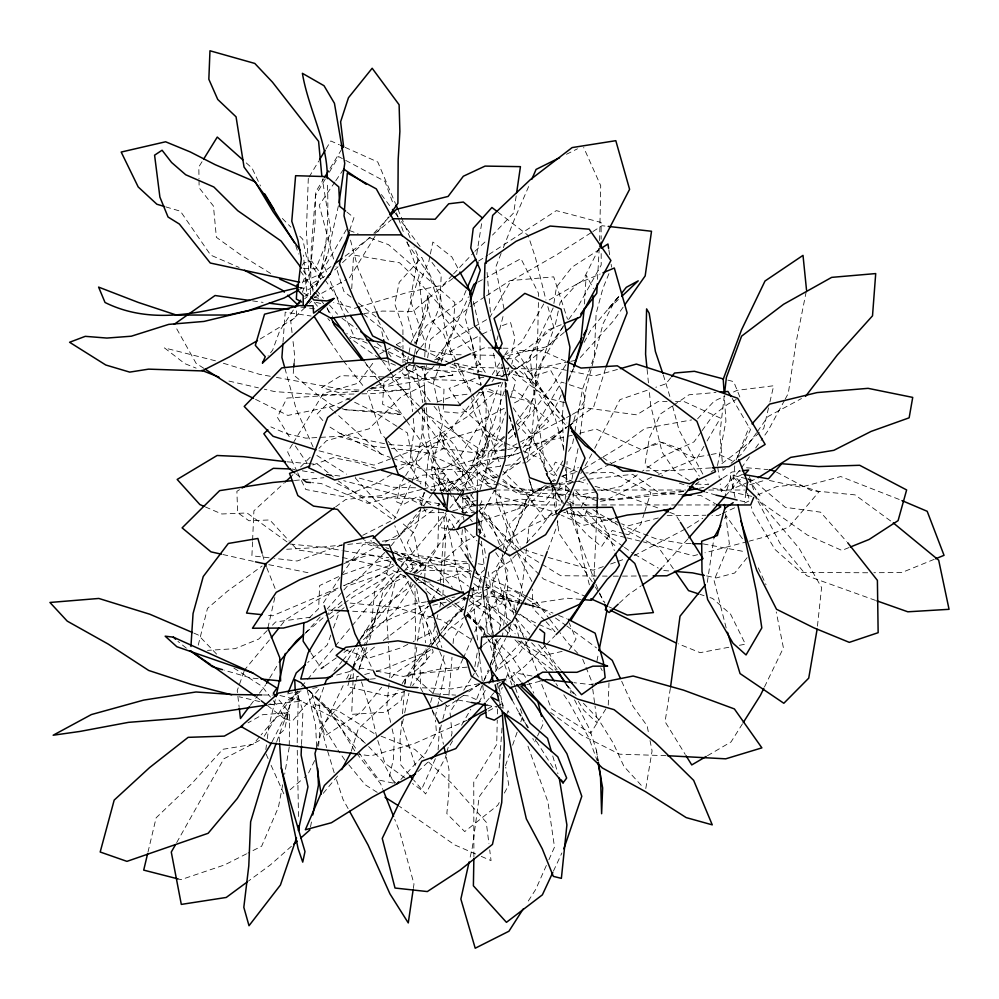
<?xml version="1.0" encoding="UTF-8"?>
<svg xmlns="http://www.w3.org/2000/svg" width="999" height="999" viewBox="0 0 999 999"><rect width="100%" height="100%" fill="white"/><g stroke="black" fill="none" stroke-linecap="round" stroke-linejoin="round"><path stroke-width="0.75" stroke-dasharray="5 3.75" d="M462.737 511.563L462.824 496.466M462.824 494.955L462.874 485.901L482.667 470.017L493.893 478.084L494.468 482.579M424.313 408.116L424.2 423.501L412.924 479.907L394.143 519.33M424.363 401.96L424.488 385.04L401.211 396.765L368.981 428.833L326.511 440.709L318.943 448.376M289.248 747.102L284.678 774.225M289.26 745.541L289.585 711.226L275.974 717.294L261.089 734.902M310.452 294.755L311.213 248.913L315.447 195.692L325.462 178.746M473.901 856.905L473.751 782.142L496.69 744.48L497.265 720.079M538.411 302.535L537.524 345.204L534.652 396.753L516.083 422.652M538.548 296.441L538.611 293.394L520.929 258.641L487.387 276.948M599.625 240.634L600.711 185.714L583.666 147.465M438.823 507.754L437.849 547.065L420.654 574.487M438.861 506.243L438.936 503.209M497.415 713.985L497.564 707.891M597.065 509.802L593.955 578.796M572.964 505.744L573.339 490.996M608.266 705.069L608.978 682.792M443.456 404.208L443.181 411.738L458.329 413.037L468.643 410.776L486.201 388.886M443.506 402.697L443.993 389.148L427.235 381.431L421.628 367.37L424.225 365.896M308.304 178.359L306.381 230.781L309.49 282.38L315.497 289.198M301.548 744.492L302.922 711.051L296.89 692.207M353.059 680.157L351.673 714.347L385.739 712.212L401.261 700.299L403.159 691.67M353.122 678.596L353.496 669.28M422.877 407.405L421.953 430.631L433.229 466.108L446.416 491.995L465.596 481.818L483.791 460.639L503.159 456.643M252.535 541.833L251.91 555.794L273.002 558.229M252.597 540.284L253.908 510.814L284.103 483.029M424.313 366.071L424.175 369.155L414.548 364.448M424.75 356.818L425.399 342.932L410.202 299.85L418.269 256.743L414.061 246.965M442.882 595.117L443.406 584.34M443.481 582.792L445.467 541.221L443.506 512.475M565.234 499.388L567.12 461.426M424.6 579.895L426.248 590.184M424.675 578.433L425.449 563.811L413.249 561.825L405.482 569.33M351.735 288.773L353.534 255.057L399.588 262.762L418.294 281.044L437.075 302.397L470.342 335.04L477.522 372.864M563.274 401.623L562.4 417.919L563.848 452.634M597.514 279.32L599.2 248.364M584.477 304.021L586.176 275.125L593.418 288.624M438.124 749.974L439.498 727.322L438.286 724.575M414.635 353.596L416.371 343.369L429.233 304.096L428.034 294.955L427.31 306.169L430.769 319.056L443.856 334.615L453.084 360.339M440.397 582.554L443.169 540.746L449.213 519.068L455.469 529.458M504.183 446.441L504.483 441.883M318.619 746.178L319.88 728.371L354.008 688.923L355.482 683.116M283.004 342.357L285.214 312.163L311.139 316.046M502.01 728.046L499.038 769.255L479.22 796.715L472.415 847.065L469.78 858.953M402.51 713.711L404.308 691.296M404.907 683.816L405.257 679.332L429.707 647.939M448.938 695.267L451.998 657.217M453.096 643.518L453.459 638.948L464.572 620.429M481.493 594.393L480.694 604.432L464.86 616.733M293.669 368.481L293.144 374.588L318.806 395.791L331.868 405.007L340.622 408.129M294.056 363.898L294.717 356.256L292.645 337.949M734.74 465.884L732.791 488.723L748.376 482.142M462.387 529.682L460.764 547.802L464.173 552.996M401.835 721.078L400.037 740.147L400.724 764.847L408.678 774.163M389.086 683.491L386.888 705.956L390.634 722.402M389.672 677.497L390.247 671.503L388.511 645.029M502.534 635.963L502.859 632.891M503.671 625.187L508.054 583.641L502.16 553.846M817.444 626.173L821.59 587.512L799.237 548.451L760.364 502.372L755.893 498.239M526.498 548.638L522.714 582.117L516.645 608.978M527.185 542.557L529.083 525.811L556.056 493.743L566.945 496.765M724.287 395.629L719.892 433.529L722.502 464.273M580.119 434.852L585.839 389.96L603.109 323.651L613.436 303.596L619.88 295.442M265.846 749.575L266.446 744.967M267.245 738.81L268.843 726.523L275.512 698.85M416.783 647.265L413.574 671.965L410.614 685.589M417.582 641.096L420.379 619.48L427.997 606.468M479.595 534.827L482.48 513.174L494.517 490.159M516.183 195.904L513.711 212.849L492.507 235.102M479.695 653.296L477.534 668.181L475.099 672.065M413.324 888.461L413.986 883.978L399.775 832.08L394.705 819.28M503.196 549.587L507.829 523.901L498.938 493.206L495.192 490.659M707.28 582.38L714.035 537.487M411.064 582.292L410.439 586.475L382.892 606.967L370.254 623.339L359.103 641.783M745.978 492.707L744.605 501.76L738.611 500.374M553.896 303.421L556.455 287.075L571.977 267.17L598.95 249.8M476.685 254.595L481.78 222.59M670.341 688.373L665.047 721.69L685.264 754.457M426.398 365.422L423.938 380.706L426.111 404.957M427.622 357.779L430.569 339.423L472.09 305.045M645.791 788.523L652.072 750.948L650.037 740.596M474.85 666.595L477.684 650.162M338.399 205.794L327.734 254.096L318.606 276.648L316.183 287.7C327.597 253.634 328.808 217.307 327.335 181.693M573.538 438.836L572.439 444.855L568.431 451.523M574.9 431.318L582.529 389.198L594.293 356.069L596.116 313.574L602.859 288.486L609.265 272.852M407.43 361.326L410.901 342.682L423.214 318.906L419.543 282.917L428.846 261.401L430.07 255.457M282.692 784.727L278.434 807.217L261.651 846.178L247.952 853.109M717.507 465.596L725.923 421.191L724.325 396.316M310.514 826.897L311.651 820.928M596.94 661.076L598.126 655.069M806.218 291.646L796.178 341.933L788.261 393.494L785.276 398.963M578.034 448.651L571.078 483.279L567.769 484.44L565.172 467.757M430.382 253.958L432.842 242.045L451.898 257.005L459.19 270.692M420.979 507.105L417.257 524.925L407.33 542.569L413.623 555.856L441.433 562.4L464.81 541.595L475.237 536.263M421.291 505.619L424.088 492.257M425.324 486.313L428.596 455.906L444.805 448.064L439.997 431.793L471.153 480.082L475.824 489.535M403.346 718.905L402.035 724.962L416.383 768.206M404.67 712.849L408.966 693.156M435.227 717.12L437.162 708.241M437.487 706.755L446.178 666.783L439.622 651.41M404.732 684.49L405.994 678.733L427.072 661.088L425.999 648.851M558.304 311.014L554.82 326.873L512.949 359.603L511.7 364.086M559.565 305.257L560.189 302.372L577.397 283.666L600.112 274.026M527.372 459.415L530.831 443.768L534.702 405.169L513.848 389.697L509.677 393.993M267.894 627.946L274.9 597.202M768.531 407.879L763.723 428.546L760.476 431.568M769.904 401.985L773.676 385.751L737.087 390.334L730.356 393.506M147.964 852.184L156.131 817.819L191.933 783.441L222.74 749.325L253.147 744.292L260.09 736.076M413.973 364.685L412.187 372.127L402.447 368.119M416.458 354.283L417.17 351.311M416.371 343.369L428.034 294.955M198.239 645.167L207.48 608.391L227.547 591.108L262.1 566.021M490.297 665.659L497.052 638.723M499.313 629.732L501.186 622.252L492.257 584.303L505.469 551.785M355.844 681.668L357.317 675.861M358.791 670.054L365.434 646.765M434.777 626.673L433.628 631.181L413.249 641.57M437.1 617.657L437.862 614.647M439.797 607.13L440.959 602.622M441.346 725.012L440.209 729.482L443.456 744.267M442.869 719.068L446.665 704.195M496.94 340.11L498.076 335.726M499.575 329.882L503.708 313.811M446.453 753.596L445.254 757.966L425.586 793.955L413.648 779.982M446.853 752.147L448.851 744.867M451.236 736.126L452.035 733.216L450.736 719.742M505.094 388.037L506.743 382.055M508.404 376.061L510.052 370.08M483.391 635.651L491.021 608.079L501.261 593.918L492.507 591.745L483.154 597.365M369.618 639.71L383.279 590.771L401.036 573.626M349.288 680.831L347.602 686.725L387.2 695.916L404.632 691.67M349.7 679.357L353.047 667.569M353.471 666.096L358.491 648.413M430.606 702.422L444.255 654.882M568.144 426.61L573.126 422.927L575.324 415.372L585.314 399.662L582.454 389.023L565.621 383.454M317.12 746.365L322.702 727.909L343.731 684.402M724.225 498.501L731.28 475.449L744.705 487.874M605.506 368.481L593.631 407.03L571.84 422.814M351.261 751.236L358.279 728.908L395.616 693.955L398.077 690.059M644.367 512.887L640.646 524.6L628.458 534.79L625.511 534.003M644.83 511.426L650.873 492.382L612.187 472.515L585.826 472.927M462.649 494.592L498.788 385.314M479.957 489.847L505.681 412.075M510.551 397.365L515.909 381.181L510.114 374.875M469.692 302.173L464.872 316.708L474.35 351.311L478.683 372.54M504.27 391.034L488.012 439.735L476.798 457.854L485.689 468.344L503.871 465.721M365.934 645.304L380.332 602.946L393.706 582.192L386.113 572.951L347.452 585.976L327.235 608.94M349.563 230.457L353.983 217.67L346.84 212M507.042 713.561L508.054 710.664L510.314 714.647M319.593 277.447L327.734 254.096M505.469 765.684L509.552 753.97M512.612 745.192L517.207 732.005M520.791 721.765L522.827 715.908L520.354 708.865M244.093 671.303L237.225 690.584L239.098 706.755M276.723 741.72L294.867 692.232M323.713 687.374L318.581 701.773L324.45 736.226L361.101 712.187L381.618 687.324M391.034 561.251L384.865 578.483L374.875 588.898L371.316 625.849L364.136 645.604M359.24 668.618L367.02 646.927M506.318 637.175L511.001 624.125M515.159 612.524L522.964 590.784L510.264 557.504M330.844 635.052L327.222 644.992L307.717 662.562M333.429 627.959L338.099 615.197L340.721 613.548M547.839 550.112L557.767 524.013L557.305 521.028M440.671 363.624L433.416 382.467L438.199 404.97M441.221 362.175L452.385 333.191L468.419 296.853M501.098 253.434L495.516 267.72L504.458 310.889M503.334 247.727L514.485 219.156L529.907 183.629M302.347 292.32L310.152 272.402L315.072 223.202L315.721 191.895L323.676 178.846M443.456 491.683L448.526 478.721L461.563 491.645M736.126 460.002L748.975 427.36M476.898 698.601L482.017 685.664M484.29 679.919L488.274 669.854M490.546 664.098L495.666 651.161L493.918 639.185M498.339 697.327L502.285 687.412M506.243 677.497L507.367 674.662L515.721 683.553M568.381 381.193L573.563 368.231M506.043 550.374L511.213 537.649L532.804 492.894L546.228 485.427M587.062 509.702L584.34 516.358L563.773 512.375M502.734 382.43L501.048 386.538L499.962 425.524L477.023 458.479L477.447 489.16M507.255 371.491L508.941 367.395M472.327 637.649L463.648 657.292M474.737 631.93L486.938 605.094L485.801 600.886M466.133 290.384L461.975 300.162L426.486 325.624L414.71 343.706M302.435 282.917L306.094 274.363L302.385 269.43M546.366 865.434L535.726 889.422L526.523 903.795M548.876 859.789L554.507 847.09L547.952 801.985L527.609 745.179M435.377 758.691L421.328 789.947L412.537 783.503M463.012 658.666L457.929 669.667L421.603 673.289L412.599 685.651M553.434 871.116L561.9 852.959M561.163 394.93L553.933 410.377L538.836 427.472L522.415 443.681M568.394 379.495L573.001 369.667M536.913 737.337L534.353 742.756L532.842 738.361M537.549 735.976L540.097 730.556M540.746 729.195L543.294 723.776L542.569 720.766M737.587 456.718L750.486 429.67L731.892 397.877M553.196 307.892L530.019 356.069L533.516 389.198L545.754 470.979L554.008 475.549L562.824 460.864M764.485 686.962L783.416 647.889L776.248 611.95M353.559 667.719L363.624 647.015M437.4 362.362L453.234 329.845L454.807 302.51L388.486 244.643L368.206 237.312M314.66 760.564L307.817 774.512L304.283 777.559M599.113 248.252L582.667 280.769L547.152 301.111M272.078 741.82L286.888 712.712L262.462 714.747L247.989 722.851M483.528 681.418L489.235 670.354M492.082 664.822L505.606 638.561M346.541 678.983L351.448 669.492M352.147 668.144L355.644 661.363L376.036 645.953M591.845 453.908L580.531 473.963M594.68 448.414L619.992 399.612L648.663 389.747M478.908 702.472L486.138 688.673M499.213 802.547L497.752 805.256L464.722 831.58L446.828 813.623L448.801 793.393L448.976 769.392L445.729 754.607M504.358 793.069L508.778 784.939L505.719 767.17M784.54 400.337L768.169 430.482L761.038 440.472M584.115 342.382L591.433 328.971L619.355 295.629L607.392 309.89L620.604 297.452M446.228 514.11L438.948 527.36L447.839 528.871M495.467 671.628L499.05 665.222L520.491 643.119L515.072 622.377M724.612 518.518L726.123 515.809L742.981 539.522M176.673 842.632L223.863 758.778L262.537 738.885M489.485 317.982L510.639 281.156L556.555 254.807L591.608 232.367M524.725 452.934L533.254 438.099L538.673 421.278L561.413 382.068L564.223 382.992M450.099 745.192L453.159 739.859M461.588 725.224L470.766 709.253M424.862 492.532L419.78 501.336L426.311 512.662L444.892 512.662M543.756 303.933L521.653 342.158L505.931 354.608M458.641 496.303L455.731 501.336L462.262 512.662M459.365 495.042L462.262 490.01M479.707 505.107L481.88 501.336L479.707 497.564M346.478 229.458L324.55 267.058L327.41 274.101M703.945 446.328L696.89 458.416L658.516 474.475M707.08 440.946L720.416 418.094L683.528 401.323L674.55 401.411M431.818 599.962L440.197 585.651M503.521 554.994L495.766 568.194L504.832 603.883L507.355 622.502M504.295 553.671L510.501 543.106L527.572 497.09L545.329 485.452M329.32 172.228L338.561 156.568L384.927 181.331L393.306 204.233M347.802 659.977L354.945 647.939M359.702 639.909L365.259 630.531L396.428 616.146L427.747 604.045M269.705 678.109L278.396 663.498M465.359 619.105L474.088 604.545L485.751 607.117L492.994 632.454M309.116 177.023L318.768 161.001M326.011 148.988L330.831 140.971L339.36 144.793M563.548 325.612L543.856 358.204L520.554 399.637L512.387 403.971M330.032 168.419L341.159 150.15M292.445 444.168L287.65 452.01L297.04 471.441M293.244 442.857L323.239 393.581L358.191 383.179L374.225 361.301M349.463 277.847L376.123 234.503M202.035 161.713L198.826 166.895L199.001 178.833M569.368 649.787L576.036 639.01L569.18 622.926M404.857 476.873L400.037 484.59L396.69 501.985L403.321 504.545L418.294 496.116L431.705 505.482M405.656 475.586L421.703 449.9L433.766 443.269L483.266 428.646L502.485 441.845M458.903 697.989L450 712.25L450.586 718.244M463.761 690.222L471.053 678.546M471.865 677.26L474.288 673.363M605.869 708.903L590.671 733.229L551.535 708.99L540.022 680.107M416.558 581.018L419.83 575.786M742.482 723.8L731.056 741.92L707.467 755.731M264.186 736.288L286.351 701.223L301.548 690.784M402.185 683.566L413.698 665.371L426.81 648.463M492.257 374.563L500.611 361.426M504.782 354.857L508.953 348.289L501.261 348.139M302.397 265.16L303.846 262.887L311.713 261.051L324.25 278.771M473.563 491.808L469.955 497.49L462.087 499.313L457.679 493.081M565.933 364.672L551.111 387.737L517.807 430.357M323.401 602.859L339.972 577.434M293.344 310.002L279.695 330.869L272.627 350.137L268.019 355.981M581.193 506.643L587.749 496.803L598.451 498.139M413.224 584.278L394.617 611.813L360.164 642.519M566.421 493.968L569.68 489.148M334.94 181.955L319.23 205.182L333.666 259.465M335.814 180.669L343.681 169.056M496.64 375.349L501.935 367.744M507.23 360.139L511.65 353.808L514.972 337.999L510.539 322.515L499.138 326.835M527.185 641.758L518.381 654.37L497.827 669.805L488.698 640.022M341.633 574.9L362.999 544.492L379.258 541.758M756.543 432.792L741.633 453.996L731.168 463.236M757.429 431.543L767.956 416.558L801.51 398.539M377.747 231.88L388.261 216.958M623.126 307.168L613.423 320.929L579.295 358.629M432.067 494.193L424.051 505.182M432.942 492.957L446.84 473.289L422.24 475.274L412.55 480.169M741.395 467.957L750.324 455.457M755.681 447.964L760.139 441.72M508.129 433.741L515.197 423.888M701.161 431.905L694.018 441.858L663.898 455.944L642.382 471.203M702.06 430.669L712.786 415.734L727.359 404.47L736.213 399.475M563.224 326.785L548.863 346.278L507.642 355.544M568.618 319.48L577.597 307.292L601.198 265.047L601.173 251.361M250.399 705.257L258.529 694.405M259.428 693.194L265.746 684.752M479.607 392.145L451.323 428.871L418.818 460.626L397.939 465.721M427.747 647.252L437.125 635.164M440.871 630.332L447.427 621.878L463.698 608.94M430.656 646.703L438.299 636.85M439.26 635.614L456.443 613.423L463.124 609.402M269.418 639.972L244.58 669.917M280.781 625.736L285.514 619.805L315.597 600.699L338.549 588.573M492.045 381.581L493.993 379.145M410.926 571.628L416.895 564.185L395.229 553.733M436.113 645.117L441.658 638.224M442.582 637.075L449.038 629.033L463.648 617.669M670.691 377.834L665.858 383.828L655.831 387.275M391.146 545.741L420.179 509.965M747.152 557.654L734.69 573.014L716.183 577.971L705.806 575.724M412.387 357.654L410.527 359.952L393.519 348.151M416.108 353.084L419.83 348.514M420.766 347.365L425.424 341.646L439.697 306.443L441.246 274.787L430.219 260.065M463.536 606.493L441.258 633.329M469.28 599.55L474.075 593.756L473.226 584.902M323.239 793.331L337.674 775.873M297.739 691.258L280.906 711.525L284.703 718.656L292.407 721.078L321.116 686.5M301.636 686.563L306.643 680.519M307.567 679.407L334.365 647.14M335.289 646.016L351.198 626.86M352.123 625.749L399.35 568.868M400.312 567.707L445.991 512.687M449.887 507.992L459.652 496.228M333.928 671.066L341.908 661.45M342.832 660.339L352.797 648.339M360.651 638.873L408.928 580.719M414.71 573.751L449.675 531.643M450.649 530.469L462.362 516.358M463.336 515.184L472.127 504.607L468.319 497.49L460.626 495.054M500.749 638.111L494.517 645.629L489.897 639.547M414.011 573.064L423.426 561.75L407.842 557.567L397.652 558.803M428.484 648.651L425.537 652.185L384.028 669.018L373.614 671.977M432.417 643.93L440.272 634.502M523.039 447.677L534.015 434.69L548.813 421.091L527.11 400.674L510.576 396.84M485.814 702.197L493.756 692.981M739.622 470.454L721.34 491.583L720.204 483.941M401.248 565.334L408.691 556.78L394.767 525.724M687.799 539.048L662.924 566.783M320.155 616.982L304.658 633.903M725.286 496.128L742.569 476.823M516.146 554.445L509.977 561.213L492.057 572.889L495.005 586.713L523.976 602.035M526.411 543.181L538.748 529.67L553.496 510.389L556.443 510.951M400.861 779.495L425.886 752.634L436.426 732.404L435.477 720.179M697.577 418.831L714.185 401.123L724.962 396.054M373.851 233.254L389.273 216.895M452.51 275L442.932 285.14L408.254 292.183L360.602 306.518M453.571 273.876L473.788 252.46M434.203 365.734L420.379 380.344L403.346 374.288L399.775 369.205M448.588 490.497L471.141 466.745L484.59 463.199L492.682 475.174L499.3 479.208M267.22 630.506L258.803 639.048L235.115 648.663L207.505 650.386M272.477 625.162L275.637 621.952L310.364 617.245M290.809 476.86L292.969 474.675M300.549 466.995L311.363 456.043M545.304 645.529L524.725 666.37L506.705 681.006M546.391 644.442L555.057 635.664M391.208 677.672L396.541 672.302L431.668 649.138M478.109 522.227L517.332 509.203L531.131 495.354L516.508 489.71L500.624 480.019M384.877 552.435L356.718 580.444L343.731 585.701M518.044 448.002L508.191 457.717L492.544 459.577L496.89 448.751L504.02 442.769M520.417 457.18L502.11 475.287L522.04 460.589M309.103 618.044L318.631 608.678L319.643 585.539L340.159 575.899M305.02 307.53L290.746 321.166L292.47 336.426M309.415 303.346L311.613 301.248M504.795 436.9L465.884 473.726L442.12 490.447M417.794 771.715L430.119 760.089M334.665 269.917L338.024 266.77M342.52 262.587L369.455 237.475M759.402 432.567L744.255 446.678L719.53 465.384M619.368 603.084L628.396 594.692L640.971 585.926M474.85 251.336L486.988 240.172M304.895 296.378L308.104 293.481L310.027 295.654M526.61 462.437L565.784 427.197M503.983 436.451L498.351 441.458L485.726 435.227L486.126 408.928L482.405 390.734M508.491 432.442L512.999 428.446M517.507 424.438L528.783 414.435L542.332 360.09L554.033 328.209L547.664 305.994M291.421 846.278L270.592 864.734L248.414 881.093M341.895 601.41L325.936 615.384M346.391 597.439L350.886 593.481L393.993 565.559M725.349 468.369L723.026 470.417L722.627 465.809M306.006 632.567L324.762 616.395M290.147 789.747L303.109 778.583M370.217 237.45L343.256 257.567M374.912 233.504L391.371 219.705M508.778 438.773L515.909 432.792M485.027 569.467L481.668 572.215L477.809 592.307L471.116 595.766M564.198 332.405L527.996 361.938L508.878 372.377M483.304 645.042L490.534 639.16M695.391 484.615L699.013 481.73M711.088 472.115L713.498 470.192M304.633 298.813L307.068 296.94L303.496 255.082M329.82 618.668L340.584 610.414M341.77 609.49L344.168 607.654M383.229 640.521L428.309 606.281L446.403 602.085M432.842 510.089L404.483 531.318L382.929 543.281M479.033 510.402L487.712 503.958L517.245 504.47L524.812 506.056L517.332 509.203M523.289 459.665L566.895 427.522M330.919 266.596L321.054 273.826L301.423 282.542M335.652 506.868L345.716 499.5L382.068 495.541L411.163 480.869M452.834 278.484L444.468 284.553L413.012 311.388L382.292 311.076L364.136 313.574M328.484 614.785L333.304 611.288M338.124 607.792L342.944 604.283M344.143 603.408L352.572 597.29L392.819 573.214L401.361 571.066M416.633 573.426L421.378 570.029L413.773 532.892L400.849 521.94M508.516 374.388L527.709 360.689L545.904 330.844L561.6 324.538M469.742 590.584L475.199 586.713L483.791 587.262M637.325 474.8L620.866 486.476L598.064 491.321M325.05 665.834L336.401 657.817M343.968 652.472L349.013 648.913M410.214 364.348L386.451 381.056L369.742 388.836M430.819 616.158L425.899 619.617L432.192 647.702M463.711 695.279L447.614 706.543L445.329 704.495M468.668 691.808L479.82 684.015M499.425 546.59L527.01 527.597L556.306 513.698M672.177 406.106L660.526 413.936L649.412 437.762L644.917 464.885L662.649 475.724M673.476 405.232L689.01 394.78L715.958 392.482M723.051 477.922L731.98 472.015L741.083 470.916M569.355 425.412L551.723 436.963L523.114 450.961M570.604 424.587L573.126 422.927M550.399 482.13L555.481 478.808M473.401 304.195L485.177 296.628M486.488 295.791L510.027 280.644L553.696 276.848L567.482 319.093M559.89 508.716L544.755 518.469L525.949 494.08L503.084 471.341M592.907 231.543L601.997 225.724L606.643 226.236M478.596 261.039L487.612 255.294M488.898 254.47L556.331 210.627L601.123 222.452L601.148 239.186M239.498 489.685L236.888 491.333L237.675 512.662L248.901 520.741L269.805 519.955L289.198 541.008M687.162 528.059L702.697 518.256M349.937 607.767L377.56 590.434L406.031 576.223M391.408 474.463L377.085 483.204L342.807 496.553L305.744 489.485L297.702 472.827M399.213 469.692L409.627 463.336L414.31 428.509L413.174 417.732M583.666 468.693L601.922 457.654M603.234 456.868L620.192 446.615L644.942 428.409L691.57 419.93M468.456 606.193L481.818 598.164M260.165 339.011L296.778 316.82L296.466 309.353M473.301 327.322L450.362 340.534L434.627 358.691L446.541 361.326M474.65 326.536L486.788 319.543M571.103 415.147L509.165 447.889M572.402 414.398L584.115 407.679L636.7 414.847L658.104 401.573L667.07 401.486M324.613 276.448L311.626 283.866L313.873 295.554M434.59 359.977L481.031 334.727M379.57 354.021L384.715 351.124M386.001 350.399L391.158 347.515M396.303 344.618L400.162 342.445L401.261 346.865M299.625 289.348L302.185 287.912L298.426 287.65M552.934 481.693L555.619 480.194M562.325 476.461L578.433 467.495M467.37 720.129L413.474 743.943L370.691 755.918L358.454 754.195M487.624 708.84L491.67 706.58L487.487 704.682M314.048 297.527L346.74 279.358M381.581 544.018L354.645 558.965L344.318 562.474M477.997 282.08L486.038 277.685M500.699 376.848L507.517 373.114M467.694 690.734L479.745 684.215M488.336 711.026L496.366 706.743M497.702 706.031L501.723 703.895M482.38 334.016L490.596 330.082M504.208 408.291L482.417 419.83L459.54 457.267L438.998 473.688L428.946 436.788L426.236 406.481M343.943 585.726L366.883 573.588L393.181 564.16M634.09 555.694L685.801 528.758M580.019 479.095L586.825 475.561M447.028 608.204L465.771 598.526M407.804 644.343L401.011 647.802L368.494 658.204L346.016 650.087M362.712 535.327L392.769 520.017M246.591 853.795L224.675 864.884L180.981 879.657L177.997 878.895M566.458 154.296L577.509 148.789M412.812 572.852L418.244 570.142L471.953 571.615M496.565 684.153L500.674 682.105M521.753 451.623L514.935 454.957L507.629 455.994M589.547 474.15L609.927 464.185M611.288 463.524L659.49 441.558L693.631 457.717L709.789 454.745M742.544 474.3L735.863 477.534L745.629 486.988M720.766 514.348L717.969 515.671L712.012 515.459M722.165 513.686L736.176 507.055M744.58 503.084L748.775 501.098M350.262 397.914L332.18 406.343L287.862 415.422L254.882 399.026M757.654 494.942L776.623 486.638L797.152 484.44L819.055 491.72L788.885 526.972L765.446 536.75L749.063 541.208M471.878 353.221L484.353 347.827L490.497 347.939M749.787 481.543L756.867 478.546M934.202 559.34L901.86 572.514L873.875 572.727M337.974 588.036L272.59 615.784L264.922 614.984M849.063 547.539L841.895 550.424L807.517 535.152L762.999 503.783L757.567 498.526M427.172 509.515L421.453 511.75L397.003 538.786L380.744 541.508M437.175 505.619L440.035 504.507M651.548 477.16L605.806 500.337L599.662 499.313M437.013 402.16L453.971 395.866L469.455 393.931M312.787 465.01L333.154 457.667L356.331 462.187L375.636 468.381M342.894 574.612L379.982 561.301L390.322 559.765M341.908 545.029L297.09 561.013L274.5 558.404M603.309 566.583L593.044 570.217L544.617 556.443M610.639 563.998L616.495 561.925M617.969 561.401L625.287 558.803M344.081 563.486L369.106 554.732L388.736 557.667M437.587 580.681L460.989 573.314L469.155 579.857M359.116 306.955L354.645 308.304L333.641 302.447M749.637 484.802L763.611 480.656M617.432 369.455L594.105 376.074L549.675 366.833L524.163 372.265L545.067 403.259L567.307 426.685M348.314 679.158L358.728 676.198M364.685 674.512L372.127 672.402M421.628 489.448L367.832 503.421L320.966 483.454L312.212 482.679M423.089 489.048L462.749 478.708L462.599 469.717L425.187 452.485L391.446 448.426M747.577 541.608L704.944 552.772M336.626 675.049L353.034 670.604M359.003 668.993L361.988 668.181L403.359 676.435L439.96 669.093L467.27 667.145M562.025 476.261L578.446 471.853M572.227 435.252L522.702 446.403M579.645 433.291L595.966 428.971L641.058 449.5L662.262 442.32L680.631 449.175L699.337 476.161M506.193 448.663L488.374 453.334L486.975 467.307L519.542 492.22L570.466 494.68M658.279 517.969L627.285 526.061L621.515 523.763M697.614 554.682L693.219 555.819L643.368 541.895M526.898 684.615L540.397 681.131M550.112 485.914L531.992 490.472L487.562 483.091L462.062 489.31L465.859 494.118M557.667 484.016L572.777 480.207M402.784 570.704L412.737 568.206L410.539 557.33L394.58 551.061M452.772 510.739L471.528 506.281L521.253 499.138L544.58 501.798L553.471 490.084L550.561 482.954M613.96 518.206L584.153 525.274L561.376 515.209M461.488 598.576L464.498 597.877L465.397 600.649M383.803 376.873L340.909 375.674L321.641 387.5L339.285 392.782L358.391 391.084M371.553 388.124L389.123 384.178L421.253 366.458L452.385 373.364L452.822 375.1L369.155 389.398M562.125 651.398L543.281 655.594L514.985 639.098M287.625 693.88L302.385 690.659M312.712 688.398L317.133 687.424M507.642 449.625L521.191 446.728M596.54 491.645L579.807 495.204L574.2 488.911M569.293 361.626L533.429 369.068L510.327 368.369M570.791 361.313L576.773 360.077M504.645 456.343L518.056 453.583M593.856 683.99L590.834 684.602L573.975 682.692M683.791 491.296L671.615 493.693L613.736 500.062L599.974 498.339M699.013 488.311L706.63 486.813M573.326 482.13L546.341 487.362L508.916 524.6L520.342 547.265M574.825 481.843L585.314 479.807M501.71 376.486L504.507 375.949M476.411 500.599L468.007 502.21L462.212 495.916M479.22 683.691L451.373 688.948L417.594 687.612M497.577 476.885L480.956 480.007L487.2 466.046L498.851 457.242L506.168 456.206M728.82 647.277L700.137 652.659L678.259 643.818M739.385 645.304L745.416 644.168L730.619 614.235L712.537 598.413L709.715 597.502M711.263 454.47L717.145 453.396L733.678 461.55M355.457 391.733L358.504 391.221M426.336 601.823L412.749 604.108L380.806 612.687L350.1 611.101M451.973 597.489L454.995 596.99M267.994 704.832L302.26 701.061L278.659 695.179M505.394 465.497L525.099 462.649M483.816 377.347L474.65 378.496L449.063 388.386L461.026 406.318M496.041 375.811L511.313 373.901L517.032 375.462M478.746 392.769L488.036 391.608L504.57 395.442M452.822 375.1L421.166 378.783L385.364 376.96M588.311 479.22L632.729 474.325L659.864 493.381L682.529 494.53M370.292 679.17L378.034 678.383M683.578 490.846L653.134 493.881L599.125 501.498L572.702 492.507M294.418 480.482L323.851 477.734M468.007 563.486L422.614 565.709L409.59 564.447L410.277 558.379L401.061 553.296L393.868 553.084M710.626 467.919L675.399 470.354L646.041 470.816M418.481 582.717L430.244 581.905M286.676 549.275L318.394 547.464L371.378 541.957L377.185 544.23M667.132 515.659L706.056 515.247M504.632 450.274L478.159 450.961L471.99 464.31L492.982 489.235M377.822 545.104L373.514 545.217L370.829 540.297M354.046 394.018L319.855 394.755L274.7 391.608L264.36 389.223M361.813 393.843L375.799 393.544L409.602 388.986L388.224 390.846L368.219 390.284M519.855 603.009L491.87 596.291L500.986 596.116L520.004 601.823M471.803 590.259L480.407 590.109M867.656 572.764L801.061 572.452L775.049 549.512L752.921 512.437L751.26 506.58M613.286 576.173L620.953 576.123M622.477 576.111L640.859 575.973M642.394 575.961L650.049 575.911M430.669 490.01L475.337 490.01M495.267 490.01L572.789 490.01M574.325 490.01L595.679 490.01M597.202 490.01L685.639 490.01M708.791 490.01L744.542 490.01M478.459 504.957L469.293 504.957L466.246 497.49M479.982 504.957L560.676 504.957M566.695 504.957L676.348 504.957M677.797 504.957L714.997 504.957M462.612 512.662L475.337 512.662M596.291 576.023L560.751 575.724L523.201 552.784L519.842 549.7M602.472 576.086L607.105 576.123M263.424 694.967L272.565 695.092M461.213 354.782L450.387 354.608L421.353 349.263M472.052 354.97L496.803 355.369M506.381 358.616L515.272 358.791L533.429 376.311L550.799 370.567L561.9 390.684M415.621 487.799L392.532 487.225L355.432 477.035M690.833 543.581L681.58 543.356L656.543 539.01L623.276 526.073M703.159 543.893L745.017 551.735M358.991 390.022L343.594 389.585L276.336 377.372M502.622 368.144L473.364 367.27L453.996 362.987M504.158 368.194L508.778 368.331M665.946 755.669L619.58 754.183L582.042 735.376L550.599 712.549M697.627 495.292L700.649 495.442L715.434 503.796M328.609 609.989L333.204 610.227M696.078 484.04L708.541 484.715L705.694 479.408M303.271 268.256L315.721 268.943L330.906 231.756L322.302 178.908M342.083 408.653L345.005 409.69L387.487 412.137L400.911 414.622L398.151 411.563L382.605 404.258L383.853 382.592L363.886 362.362M389.036 444.617L434.528 447.24L476.161 452.997L482.492 456.805L466.108 462.4L439.385 468.756L424.912 470.129L391.533 457.929M434.44 693.868L455.744 695.104M463.349 695.541L467.919 695.804L480.494 701.51M485.214 587.362L489.51 587.637L513.911 602.597L514.448 611.725M663.723 570.516L671.291 571.128M287.063 461.813L307.08 463.486M308.629 463.611L317.869 464.385L333.391 476.998M746.565 467.757L767.894 469.58M467.07 595.329L489.91 597.252L492.932 588.511L482.792 582.042M581.018 599.388L567.644 598.226L528.109 604.22L525.349 602.759M345.005 409.69L400.911 414.622M350.149 603.071L395.217 607.392L434.99 618.156M289.935 544.018L324.038 547.402L342.108 550.524M258.129 678.708L250.637 677.946L224.076 670.142M385.302 447.677L371.503 446.016L338.561 436.338L305.894 438.174L286.363 433.628L270.866 426.898M300.874 307.105L316.009 308.966M326.186 474.35L341.483 476.223M401.061 553.296L467.907 562.187M252.572 300.886L263.074 302.397M397.802 559.015L459.952 567.469L481.518 581.231M572.002 494.755L598.126 499.063M363.461 339.323L351.448 337.3L346.765 333.416M292.058 469.031L294.98 469.542M302.285 470.804L313.961 472.839M343.619 550.786L378.246 556.755L392.045 562.787M471.341 702.447L456.331 699.712M486.363 705.119L496.865 706.98M498.376 707.242L504.383 708.316L500.499 698.963M270.267 376.273L259.64 374.363L222.827 363.074M478.221 563.761L483.866 564.785M531.98 675.998L513.186 672.539L521.028 681.817M491.87 596.291L540.484 607.966L552.996 613.099M439.535 503.858L406.493 497.377L343.706 480.694M471.603 373.239L446.678 365.909M384.515 443.693L358.891 438.461L339.947 433.391L326.96 425.162M268.781 564.66L310.377 573.189M712.687 488.099L752.085 496.403M393.094 783.079L378.971 780.094L358.067 751.485M299.126 287.325L308.991 289.423L321.116 280.082L306.343 256.206L302.747 239.236L298.451 234.852M769.405 480.469L800.823 487.212L840.746 476.56L900.574 499.987M222.839 554.52L255.432 561.813M259.615 701.585L239.098 696.765M269.817 703.895L277.11 705.544L271.391 698.289M228.908 381.056L258.454 387.862M716.158 495.154L705.781 492.107M521.328 603.371L540.484 607.966L521.466 602.26M625.349 537.487L607.33 533.079L584.452 509.952M626.848 537.849L641.87 541.533M315.884 302.31L321.578 303.721M408.354 364.56L431.543 370.329L462.649 371.728L480.244 364.198L479.907 331.268M746.166 478.658L730.132 474.6L735.601 500.049M747.627 479.033L753.458 480.507L785.351 507.317L820.516 512.162L846.69 541.583M727.859 380.107L733.678 381.643L740.009 397.327M564.685 402.684L548.039 398.264L522.477 379.545L518.444 375.075M624.025 533.616L612.212 530.469L601.498 546.628L586.975 534.615L568.194 514.023L566.72 511.338M436.463 618.556L440.884 619.755L472.19 639.972M518.456 375.849L537.025 380.906L555.394 418.943L564.285 451.173M314.148 297.015L318.644 298.276M474.225 511.401L471.328 510.589L459.228 492.719M480.007 513.011L488.698 515.434L501.273 549.375M408.191 478.009L425.936 483.154L431.531 490.172M165.722 206.868L180.432 211.226L210.689 255.12L239.123 267.457M215.472 360.814L164.51 347.914L184.765 363.624L196.154 368.132M578.733 481.218L587.624 483.978M595.029 486.288L624.675 495.529L658.091 508.029M616.046 523.264L598.051 517.594L583.241 509.19M319.018 450.811L373.963 465.122L416.745 449.026L466.583 417.195L494.942 391.983L486.563 388.024M699.849 594.293L704.07 595.666M380.494 548.538L368.643 544.655L364.623 540.109M395.329 553.384L457.142 578.196L468.556 586.301M523.963 549.575L543.144 555.956M679.283 483.104L688.124 486.101M571.228 492.007L559.49 488.012L558.653 483.491M875.474 600.374L806.717 575.711L779.869 543.106L756.031 497.465M349.375 230.507L358.067 233.654M339.947 433.391L381.368 454.208L390.085 457.392M476.086 505.719L469.542 503.334L462.537 507.892L463.411 515.546M669.717 512.387L675.536 514.56L679.582 521.041M326.411 474.15L333.616 476.873M381.094 736.188L414.822 749.387L424.001 757.816M385.876 547.652L388.786 548.788M620.079 523.189L607.117 517.994L574.138 514.585L569.505 502.222M395.479 365.259L380.169 358.953L349.388 337.724M558.566 615.384L566.908 618.806M586.625 596.878L543.518 578.983L540.297 575.724M193.893 633.129L198.164 634.952L217.295 654.82M205.369 506.93L221.79 513.986L247.053 512.962L287.412 542.195M475.674 853.97L454.695 844.917L399.475 806.368M481.268 856.38L491.058 860.614L489.71 849.874M505.307 443.094L518.044 448.713M523.701 451.211L540.671 458.703L549.987 481.53M559.952 514.585L552.834 511.438L498.976 496.353L493.981 490.422M565.859 361.326L541.033 350.312L516.458 350.562L537.05 383.579L566.883 423.014M564.922 466.408L555.307 462.112L551.76 470.179L546.091 473.601L557.28 494.205L562.961 502.647M566.296 467.02L577.272 471.915M609.078 606.917L611.888 608.166M345.055 147.34L377.759 162L395.417 203.496M367.245 343.244L354.682 337.6L339.972 305.07L327.984 275.499M374.213 346.378L386.775 352.023M480.969 385.389L471.191 380.781L425.537 379.445L403.808 367.195M405.382 576.535L386.076 567.32L330.869 554.882L297.352 549.875L290.209 542.12M424.45 506.081L409.078 498.713L363.436 496.653L334.902 482.355M513.936 612.25L511.163 610.901L496.241 598.389L485.764 585.189M515.309 612.924L537.412 623.701M538.798 624.363L555.019 631.668L546.078 621.715M388.411 351.648L407.667 361.076M422.277 579.57L427.622 582.192L447.365 597.365M422.639 349.725L450.474 363.399M451.86 364.073L454.645 365.447L485.427 372.714L471.84 351.099L442.982 316.159L429.533 275.412L406.83 242.482M527.46 596.803L508.054 586.962L459.415 566.008L435.152 557.155L429.92 560.851L452.397 587.4M528.846 597.502L535.776 601.023L548.776 618.019M561.85 476.148L573.563 482.142M495.479 481.768L478.921 473.239L454.345 471.029L469.792 493.306M496.853 482.48L518.918 493.856L555.232 498.139L561.488 502.809M640.621 537.999L623.089 528.384M646.066 540.821L658.341 547.165L673.451 568.893M397.627 559.602L406.456 564.273L410.389 572.077M776.485 472.102L811.275 490.584L855.057 494.88L892.07 522.015M569.78 501.548L576.51 505.369M303.646 293.057L311.401 297.54M634.565 554.295L658.266 568.094M396.528 344.917L400.487 347.265M525.973 598.214L514.135 590.933L504.757 590.771L514.672 616.683M527.285 599.025L550.374 614.447M270.617 273.451L240.484 254.733L216.371 237.3L213.449 206.069L199.126 187.787L199.026 180.32M586.301 505.519L582.355 503.071L573.051 493.369M592.869 509.602L617.832 525.124M316.858 455.457L346.715 474.175M377.185 792.332L365.384 784.889L348.776 764.797M374.076 733.441L337.937 710.626L312.55 703.933L321.129 722.702L337.138 748.713M396.965 426.323L373.414 411.413L339.173 394.717L286.988 398.052L277.31 417.207L291.109 439.697M398.276 427.147L407.43 432.942L412.437 459.99L439.448 485.414L441.183 491.021M689.41 480.694L675.386 471.728L662.125 452.197L650.711 405.507L649.05 388.898M203.846 368.319L196.129 363.374L174.937 325.637M233.853 668.056L261.863 686.213L270.442 697.09M186.363 648.164L177.934 641.37M602.834 457.567L611.588 463.524M490.197 487.262L462.737 468.543L444.817 469.842L431.968 466.995L440.047 482.092M391.608 518.656L338.174 480.869M413.911 576.51L442.607 596.44M416.471 578.171L445.092 598.176M623.176 546.453L589.173 522.564L575.674 509.103M624.437 547.34L633.254 553.533M555.419 617.981L565.521 625.074M566.783 625.961L596.515 647.914M469.817 587.2L478.696 593.493L490.684 587.162L488.224 571.803M500.986 596.116L509.515 602.197L512.574 608.403L518.743 613.136M342.033 318.294L357.068 329.108M377.135 343.531L383.404 348.039M404.995 777.984L384.902 763.248L377.485 739.522M552.897 670.204L523.139 648.151L514.547 639.372M570.229 509.328L596.465 528.896L616.77 547.19M470.192 595.928L488.211 609.44L501.723 603.646L507.879 570.591L495.167 551.785M464.335 596.903L467.982 599.687M469.205 600.624L498.426 622.901L503.796 628.383M519.967 614.085L536.013 626.385M448.588 598.314L453.534 602.11M454.757 603.059L462.924 609.977M497.964 212.15L528.171 235.427L535.489 257.804L545.966 300.075M510.551 620.791L488.598 604.308L508.104 625.849M256.393 697.027L260.04 699.849M267.345 705.506L286.8 720.566L288.511 711.5L277.16 697.777M363.436 314.061L380.956 327.884L383.279 338.261M565.796 500.849L572.477 506.156M351.124 297.165L343.893 291.433L335.989 266.733M358.354 302.909L376.436 317.257L388.698 340.472M295.904 473.813L301.723 478.446M473.826 583.591L480.819 589.198M446.316 599.15L451.161 603.059M452.372 604.033L462.075 611.85M466.92 615.759L490.621 635.576M427.085 591.396L435.302 598.314M439.997 602.272L445.854 607.205M381.368 454.208L334.303 411.75M365.347 743.306L337.375 719.655L297.452 699.188L295.204 690.384M396.141 517.957L375 500.024L355.244 477.922M512.999 365.309L537.787 386.426L567.22 421.778M246.254 162.924L252.048 168.082L260.464 185.926M462.737 408.878L488.561 431.955L500.499 466.009M432.792 693.231L414.548 676.847L415.459 631.156L414.935 585.164M438.486 698.351L444.193 703.471M467.37 614.06L486.313 631.38M428.596 762.037L451.548 783.116L486.263 822.252L488.948 843.73M518.731 548.663L482.967 515.709L479.158 510.914M333.179 410.714L326.473 404.47L317.108 414.073L323.014 420.729M308.803 690.097L365.384 743.219M494.93 639.76L511.088 655.456L528.796 682.205M395.641 782.941L389.335 776.772L393.319 759.577L394.38 738.835L391.995 728.371M465.909 495.954L475.686 505.644M544.992 620.641L533.041 608.753L532.217 589.073M458.466 605.894L462.749 610.202M467.045 614.497L474.55 622.027L486.975 637.762M539.223 574.637L511.313 546.378L479.732 506.73M308.304 690.159L327.36 709.465L357.155 750.249M282.355 218.444L290.946 227.198M504.87 629.482L509.178 633.878M577.884 653.421L568.294 643.506L559.927 632.579M568.918 489.06L565.809 485.826L555.257 491.57L556.905 511.463M513.711 624.1L526.348 637.3M531.618 642.794L546.353 658.204L555.943 670.267M451.723 514.448L459.128 522.202M464.435 527.734L477.135 541.021M478.196 542.132L484.552 548.776L486.026 557.991M576.073 695.454L564.984 682.729M583.441 703.271L598.176 718.93L613.099 742.844L623.95 766.408L642.457 786.65M368.643 746.553L382.542 761.3L394.518 783.378M516.483 423.364L536.725 445.342L556.843 476.048M509.14 626.972L515.197 633.865M419.443 406.243L392.57 379.745L390.909 372.34M420.479 407.392L454.657 445.217L466.346 466.296L479.695 464.073L491.87 423.826L482.579 390.846M387.05 440.197L380.869 433.316L367.432 391.308M388.087 441.333L409.727 465.409L420.916 484.003M316.496 290.334L323.501 298.301M329.508 305.12L337.525 314.223M565.097 683.254L573.513 693.681M467.482 612.524L488.973 638.336M515.671 617.857L529.657 634.178M538.661 644.667L549.65 657.492L557.717 670.779M521.166 640.859L547.027 671.141M561.088 670.479L554.27 662.412L544.655 645.541M314.273 302.41L318.144 307.018M327.834 318.519L329.782 320.816M344.867 760.064L337.937 750.012M447.889 491.72L436.363 477.572L443.206 480.806L452.197 494.555M448.838 492.882L465.434 513.249M470.204 519.118L472.265 521.64M478.071 528.771L484.952 537.225M430.157 401.561L403.009 364.235M434.041 406.368L456.331 434.003L471.565 449.25L482.467 456.481L488.536 445.941L473.738 410.964L471.69 397.889M471.153 480.082L445.517 447.739L439.997 431.793M466.808 495.317L475.362 506.106M342.445 359.69L330.469 342.045M343.406 360.914L364.548 387.662M487.937 638.973L507.042 663.161L514.91 686.438M356.693 753.408L380.594 783.74L382.854 789.422M549.712 619.23L559.003 631.368M420.104 246.578L398.913 218.132M381.393 194.555L391.533 208.204M395.229 213.174L397.989 216.895M325.087 279.945L348.426 312.924M382.405 360.901L389.635 371.104M390.472 372.29L416.246 408.691M417.107 409.915L473.414 489.435M300.412 270.954L314.735 291.196M315.572 292.382L320.117 298.788M320.954 299.975L323.688 303.846M327.222 308.828L332.655 316.496M364.835 361.95L377.435 379.745M378.271 380.931L405.806 419.817M406.655 421.016L456.805 491.845M479.183 510.626L508.054 551.723L509.715 556.056M388.174 352.647L392.632 359.016M513.099 407.817L530.881 433.429L551.223 482.305M470.654 494.542L474.937 500.724M555.968 683.516L557.704 686.038M563.798 694.829L569.005 702.372L589.123 738.411L597.152 760.701M748.039 478.446L759.977 495.791M295.304 445.954L307.155 463.224M458.354 491.446L453.171 483.778L438.336 477.872L440.971 491.346M553.096 767.569L535.189 739.31M310.914 652.909L319.543 665.908M476.098 571.191L482.067 580.282M453.022 495.804L460.377 507.042M578.309 701.385L583.916 710.389L597.29 723.039L595.017 706.043M475.761 672.802L478.958 677.971M414.11 576.76L416.483 580.619M354.782 750.973L331.231 712.612L312.35 694.605L326.611 747.602M524.8 722.302L526.398 724.912M456.256 530.756L468.781 551.523L472.527 561.6M592.232 581.818L558.691 532.892L557.679 520.641M595.404 587.087L598.576 592.357M599.363 593.681L604.919 602.909M552.272 484.053L546.091 473.601L551.985 484.378M553.046 485.364L564.622 504.97M454.108 363.199L471.103 392.545M471.878 393.881L477.285 403.209L488.436 443.681L484.34 452.085L424.937 413.186L424.026 408.653M600.699 667.856L602.21 670.579M348.102 808.591L342.919 799.15L336.126 778.608M552.722 485.726L562.3 503.246M512.062 699.924L518.493 711.812M702.834 474.1L679.02 430.045L672.564 406.044M422.752 692.07L420.604 687.999L420.079 666.832L433.191 652.135L432.53 649.175M432.067 709.702L435.651 716.495M517.619 553.746L531.905 581.493M566.208 683.691L571.066 693.144M574.525 699.899L589.772 729.595L596.391 750.174L598.139 760.751M596.091 509.777L608.703 534.577L614.335 550.611M361.151 646.241L373.626 671.253M758.266 567.894L766.033 584.727M529.42 683.578L533.803 693.169M621.678 681.256L633.016 706.393L647.127 725.798L648.875 734.677M313.087 446.978L296.091 408.778L285.152 369.18M266.084 754.045L268.581 759.677M271.091 765.296L284.265 794.829M432.192 710.876L434.627 716.358M595.367 582.966L573.126 522.764L569.867 499.013M595.978 584.39L599.05 591.52M599.662 592.944L603.346 601.51M397.852 209.228L410.464 238.574M375.911 310.477L358.191 269.106L349.525 236.551M439.036 650.012L404.945 575.874L396.316 577.335L386.663 616.995L388.399 643.468M515.559 617.832L524.987 640.109M525.574 641.495L537.112 671.316M414.31 365.197L416.071 369.443L422.802 402.622M327.035 307.667L329.995 314.885M582.704 659.203L591.695 681.343L592.532 687.524M477.609 517.669L485.289 536.638M266.721 567.594L276.236 591.346M516.895 552.36L496.915 502.022L495.404 490.059M475.736 570.242L481.081 584.64M485.901 597.589L489.11 606.231L493.706 637.687M397.764 567.769L398.826 570.629M396.441 212.812L398.014 217.108M398.539 218.544L404.32 234.378M406.98 241.683L419.205 275.312L407.255 314.26L415.184 343.893M566.795 510.152L568.194 514.023M495.616 639.747L511.938 684.914M515.397 687.824L518.831 697.589M663.299 374.912L670.953 400.05M295.704 245.467L298.539 254.021M334.178 772.726L327.023 749.088M438.074 635.826L434.14 622.614M438.549 637.287L441.883 647.552M749.4 476.673L754.607 493.007M529.045 479.258L533.166 492.107L549.912 487.312L560.864 488.424L559.265 482.867M416.645 588.648L424.662 633.528L425.462 642.719M361.488 681.842L370.866 711.388L376.685 736.563M509.34 416.271L515.884 437.087M529.433 480.207L533.166 492.107L529.033 478.858M509.29 415.559L515.721 436.163M509.64 416.908L515.934 437.35M552.747 756.006L557.942 773.713M262.525 554.607L264.623 561.938M747.527 493.381L749.6 500.711M477.934 374.363L480.894 384.852M589.385 584.852L582.779 559.24L573.214 508.753M461.75 590.109L457.542 573.676L445.367 513.811M463.661 597.589L464.423 600.574M726.161 627.896L714.048 580.357L729.357 543.806L725.524 513.561M508.429 626.773L510.939 636.738M402.722 352.747L405.656 364.51M406.019 365.971L408.953 377.734L412.525 411.588M307.305 690.234L315.622 725.399L316.646 746.827M473.326 301.411L479.895 329.77M388.261 360.477L390.584 370.854M438.524 406.468L442.357 424.463L431.456 468.868L435.077 490.259M501.66 364.373L502.572 368.768M502.884 370.242L505.019 380.519M505.319 381.98L506.543 387.849M478.996 374.063L481.168 384.665M498.938 686.7L503.034 707.442M493.568 353.246L497.452 375.387M596.391 750.174L598.076 760.639M608.853 249.8L609.765 255.594M611.138 264.273L611.588 267.17M551.685 485.289L556.368 515.072M470.791 392.083L470.329 389.173L450.686 349.225L444.105 323.339L440.709 297.69L421.778 257.317L399.213 282.305L394.805 304.071L402.922 327.56L402.934 335.202M717.732 467.12L719.305 477.822M592.732 689.06L594.805 704.507M478.958 519.98L480.681 535.064M481.368 541.183L484.527 568.831M485.889 580.819L492.382 637.849M492.532 639.148L496.391 673.001M497.589 683.491L498.464 691.133M499.675 701.835L500.224 706.643M463.561 516.845L463.936 520.142M464.785 527.572L468.269 558.191M468.956 564.273L470.716 579.645M472.077 591.62L477.709 641.058M478.733 650.024L482.592 683.865M482.742 685.177L484.677 702.222M484.028 600.624L487.624 635.526M647.09 369.28L648.451 382.867M487.075 272.39L490.409 312.25M504.994 381.73L505.469 387.799M279.52 742.107L278.996 734.502L284.69 729.382L290.272 702.022L298.339 695.267L297.165 743.905M298.514 816.508L297.178 745.441M478.771 520.816L479.108 532.767M402.947 336.725L402.972 348.951M402.972 350.474L402.997 362.699"/><path stroke-width="1.5" d="M473.863 858.428L473.389 885.813L506.443 922.339L542.37 894.854L552.784 872.514M597.102 508.241L597.439 494.218L580.606 468.056M593.156 295.879L592.794 306.044L586.6 329.72L573.975 366.82M303.796 623.239L303.147 641.196L310.052 651.61M301.486 746.016L301.111 755.144L307.979 786.812L298.339 830.444M597.265 283.953L596.765 293.244L580.656 314.023M584.203 308.579L580.456 344.955L573.876 366.758M297.227 284.415L296.341 299.076L301.648 302.01M593.681 583.341L593.493 586.376L566.97 623.601L556.131 634.565M190.934 646.453L193.057 613.536L203.247 576.523L228.309 543.468L257.904 538.461L262.1 553.134M543.918 644.243L544.642 633.004L539.71 629.22M564.897 399.687L569.929 347.177L561.051 309.128L524.85 293.369L494.068 318.419L502.147 343.519L498.464 350.899L505.319 360.552L512.387 368.369M282.904 343.868L281.905 357.455L284.74 367.719M293.793 366.958L294.056 363.898M446.516 511.163L448.289 493.444M817.107 629.27L808.728 678.146L783.828 703.271L740.059 673.576L727.509 632.317M724.637 392.595L726.398 377.435L741.583 336.163L783.566 304.295L831.68 277.372L875.711 273.576L872.514 315.821L837.349 354.932L805.531 396.378M479.395 536.376L475.686 564.21L464.135 614.585L478.484 648.975L482.092 646.028M516.633 192.832L520.442 166.646L485.077 166.096L463.336 176.236L448.101 196.428L396.478 209.266L390.309 215.809M413.111 889.959L408.266 922.926L389.922 893.818L368.082 845.042L349.575 811.3M745.978 492.707L747.577 482.142L738.686 459.54M670.579 686.862L680.019 616.221L705.331 584.802M413.136 362.362L414.385 355.057M312.787 814.947L318.469 785.089L317.67 768.256M599.013 650.574L607.03 610.064M276.161 695.828L285.277 653.433M339.061 202.772L344.742 163.349L334.44 103.297L324.013 85.714L302.397 73.314C308.329 109.016 327.897 141.933 327.297 178.646M469.118 861.925L460.864 899.063L475.212 948.226L508.941 931.23L523.176 909.015M147.615 853.683L143.706 870.117L177.997 878.895M494.692 348.876L496.191 343.032M316.695 747.776L314.972 753.458L321.091 794.155M605.968 366.995L627.122 312.899L614.31 268.007L602.946 272.827M470.179 300.724L480.294 270.192L470.754 248.014L473.226 228.334L491.92 207.492L496.753 211.214M296.516 837.936L280.432 885.014L249.013 925.723L243.818 907.329L248.788 865.858L250.637 821.765L263.848 777.846L276.211 743.169M349.063 231.88L346.116 240.409L330.169 273.763L305.082 306.031M324.75 684.49L326.286 680.169L345.429 663.998L347.015 661.313M547.277 551.56L538.998 573.314L512.212 621.503L491.733 638.174M753.696 497.49L750.636 504.957L716.545 504.957M288.199 692.482L296.253 672.901L305.419 664.635M467.32 287.587L478.009 262.437M531.755 179.37L536.076 169.418L559.552 157.73M469.655 294.056L473.963 284.278L476.648 282.804M333.953 298.451L262.487 362.987L265.284 356.73L255.319 345.342L264.535 314.185L299.363 305.569L313.049 305.794L313.586 313.137L333.953 298.451L327.11 300.924L313.886 300L310.989 296.74M563.861 848.775L581.793 796.29L566.895 753.671L534.515 703.558L516.77 684.665M763.798 688.361L760.426 695.341L743.293 722.514M599.787 246.903L629.595 189.323L615.809 140.684L572.14 147.577L530.282 179.708L492.669 215.359L486.051 260.127L486.301 263.199M271.366 743.206L237.3 798.451L208.129 833.291L126.948 861.363L100.187 852.01L114.186 800.099L149.588 767.582L188.137 737.349L224.313 736.113L242.732 725.798M341.695 769.642L350.799 752.722M489.035 683.141L493.331 675.461M714.035 537.487L720.828 525.287M449.325 529.12L453.771 529.87L457.767 528.983L460.439 524.2L477.797 511.326M175.137 845.316L171.279 852.047L181.306 904.407L226.249 897.452L247.19 881.992M582.08 337.512L567.569 362.1M583.591 334.915L586.6 329.72M355.744 646.59L358.916 641.246M266.546 683.428L268.918 679.432M327.422 620.504L308.079 652.921L300.761 679.058L326.173 677.871L332.143 676.261M319.568 159.665L325.199 150.312M324.463 177.547L328.446 171.029M341.958 148.851L343.544 146.241L340.609 121.803L348.464 97.727L372.165 68.257L399.113 104.745L399.875 131.418L398.176 159.453L397.914 203.284L390.022 214.473M203.634 159.116L217.27 137.075L242.782 159.815M490.596 377.185L481.493 389.697M502.272 358.803L503.946 356.168M570.829 620.342L584.802 598.401M295.055 307.392L300.612 300.237M528.059 640.496L541.246 621.578L579.395 604.42L602.684 570.429L626.323 540.259L612.537 507.28L568.868 507.742L559.103 512.375M624.887 304.67L645.179 275.911L651.51 231.256L608.191 226.411M305.007 306.044L314.772 292.907M249.488 706.455L240.459 718.518L239.273 708.229M503.658 712.911L563.049 782.891L566.67 778.059L557.779 756.83L521.578 724.937L503.658 712.911L490.796 696.89L498.888 700.961L495.192 684.839M577.809 317.694L570.242 327.472L565.409 331.418M262.487 362.987L264.335 360.651M621.728 293.119L626.336 287.287L638.236 280.856L621.715 296.416M271.316 637.599L278.883 628.109M697.414 478.558L673.351 508.528L652.285 512.15L627.384 515.034L615.459 517.857M671.653 376.635L674.55 373.039L694.392 371.291L723.488 378.958M279.196 662.162L296.628 640.659L303.659 634.59M327.397 276.96L330.169 273.763M494.755 691.832L496.74 689.535M499.725 686.076L505.681 679.17L481.081 683.491M688.823 537.887L724.275 497.265M752.06 423.876L769.555 404.133L817.007 392.595L868.069 388.336L912.724 397.402L909.14 417.819L871.091 431.418L833.865 450.312L790.758 457.367L758.179 477.734M744.605 474.562L748.663 470.017L742.594 470.741M661.887 567.944L653.546 577.172L642.232 585.052M484.827 703.346L448.052 743.169L431.243 759.028M396.69 783.978L398.776 781.73M670.541 508.179L652.509 526.623L627.509 560.839L605.294 609.802L609.215 612.512L618.244 604.133M288.499 650.187L303.584 634.989M267.857 429.832L263.836 433.741L288.911 468.231L294.73 472.877M285.214 482.005L290.809 476.86M475.961 259.166L462.387 271.553L454.021 277.622M293.743 844.23L297.215 841.158M300.687 838.086L309.94 829.882M373.039 538.349L385.164 527.684L419.38 507.642L431.443 507.292L471.615 516.333M688.149 490.384L692.981 486.538M299.762 302.572L297.327 304.445L287.612 295.242M334.628 263.886L342.02 258.466M334.39 507.792L304.208 529.895L265.559 564.11L246.541 613.074L261.863 614.672M321.266 668.518L323.788 666.733M174.176 324.288L215.06 295.517L249.575 300.462M432.055 615.297L468.656 591.358M498.176 547.452L489.398 553.496L482.779 588.486L483.878 599.1M733.191 502.634L724.7 508.479L717.357 535.514L701.673 541.221L701.997 571.628L707.654 599.587L733.029 643.269L746.053 654.932L761.812 627.909L756.43 591.845L737.824 504.67M721.778 478.758L701.373 492.27L682.205 496.241M501.248 715.596L494.243 720.154L486.388 717.282L484.827 703.533M601.523 248.152L607.941 244.006L608.628 248.351M242.095 488.036L273.351 468.319L290.497 468.968M707.866 514.985L720.816 506.83L716.783 504.545M706.156 756.493L691.745 764.934L686.076 755.768M257.492 340.572L229.37 356.905L202.01 370.916L148.589 369.143L129.708 372.115L105.794 365.01L69.593 342.27L85.265 336.338L106.905 338.062L131.294 336.213L168.719 324.388L203.983 321.428L258.966 308.204L288.961 309.128M298.339 290.06L284.24 297.939L249.026 310.464L228.034 315.022L176.373 315.047L138.299 302.435L98.601 287.1L105.032 302.485C166.496 333.017 235.19 301.348 296.94 288.037M468.718 719.367L486.276 709.59M325.886 611.488L306.868 621.965L283.479 628.034L252.46 628.234L276.273 592.307L299.825 579.72L342.62 563.998M467.694 690.734L440.909 705.219L404.558 715.421L363.049 748.014L324.4 785.451L305.369 829.769L331.418 822.739L372.302 797.14L415.547 773.838M485.651 712.449L480.294 715.296L455.844 748.576L421.84 761.201L400.462 800.324L382.242 838.423L395.017 888.036L427.322 891.558L459.852 870.304L492.457 844.405L501.723 802.634L504.308 743.593L502.222 711.525M478.908 702.472L439.235 723.276L436.363 717.844M470.504 353.821L444.18 365.234L407.817 362.687L366.321 388.798L327.672 417.47L308.641 467.732L334.69 480.007L396.441 466.083M935.613 558.766L944.043 555.332L927.184 511.288L901.972 500.586M564.46 323.389L580.169 317.083L610.913 260.527L589.21 229.208L550.137 226.049L516.071 241.321L484.977 263.099L484.053 295.766L495.342 342.332L497.627 347.902M850.486 546.965L869.105 539.472L898.089 520.629L906.63 489.947L859.677 465.284L818.531 466.57L781.755 463.736L768.431 478.833L744.068 474.562M429.17 603.496L447.677 596.353L463.274 591.92M309.877 466.058L289.523 473.401L297.839 495.579L313.524 506.106L337.55 509.403L363.624 538.973M457.767 528.983L476.66 522.714M509.677 687.836L524.438 683.241L542.632 672.177L576.898 672.302L592.857 666.183L607.642 666.108C567.182 651.098 526.023 631.643 481.705 637.087L480.781 649.288L492.07 671.266L499.1 680.843M620.354 368.631L636.388 364.073L686.775 380.282L737.637 398.264L765.159 444.418L728.995 466.645L712.15 467.819M525.399 685.002L520.891 686.163L545.579 708.89M541.908 680.744L546.403 679.57L572.452 682.517M500.711 382.679L483.566 386.463L459.103 405.419L425.112 403.808L385.502 439.335L398.276 474.125L430.594 493.144L463.124 494.293L495.729 488.074L504.994 460.177L507.579 415.122L505.581 389.31M595.367 683.678L633.116 676.023L683.516 690.134L734.377 708.928L761.887 747.864L725.736 758.828L667.494 755.719M688.361 490.397L697.489 488.611M427.834 601.573L444.43 598.763M266.483 705.057L177.922 718.443L128.496 722.352L79.858 731.455L53.159 735.227L91.384 714.56L143.694 700.099L195.991 691.982L232.967 694.555L261.9 694.942M362.625 313.786L330.844 318.157L318.906 311.551M368.743 679.332L331.581 683.104L278.471 693.056L240.946 726.46L269.83 742.956L356.93 753.983M292.869 480.619L272.739 482.492L219.63 490.634L182.118 527.872L210.989 551.86L221.353 554.183M720.454 392.095L727.934 391.458L731.093 396.591M380.694 545.042L389.31 544.817L396.715 564.897M635.214 470.979L622.852 471.178L614.098 465.222M653.109 575.886L666.895 575.786L703.046 558.603L680.394 522.327M392.557 218.719L435.164 219.231L448.701 203.796L463.349 202.048L482.505 218.019M274.088 695.117L277.135 695.154M492.032 347.964L501.261 348.139M692.369 543.618L701.623 543.856M417.594 687.612L406.855 687.187L375.699 675.424L373.626 671.253M684.04 494.605L691.583 494.992M334.74 610.314L348.564 611.026M674.313 571.378L692.469 572.852L704.332 575.412M285.527 461.675L243.444 456.68L217.108 455.494L177.173 479.445L199.887 504.582L203.996 506.343M769.417 469.717L775.149 471.391M582.504 599.525L591.408 600.299L607.255 579.245L615.471 571.328L619.455 565.197L615.359 553.533M310.751 482.554L306.381 482.167L302.884 479.383M261.126 679.008L280.607 680.956L279.745 657.679L267.894 627.946M252.784 672.964L173.364 637.162L165.172 636.188L176.86 646.728L252.784 672.964L276.96 688.124L273.376 693.194L276.211 696.628M269.106 303.197L296.328 306.543M391.758 558.116L394.78 558.566M366.471 339.835L384.503 342.882M471.341 702.447L486.363 705.119M534.877 676.535L537.762 677.06L577.759 699.138L614.073 709.665L655.307 742.594L693.656 780.369L712.25 824.849L686.176 817.594L645.454 791.645L602.36 767.969L570.142 737.025L522.015 682.979M453.334 699.163L408.316 690.821L369.38 681.605L350.761 666.083L336.151 655.369L345.829 647.277L398.014 640.821L432.242 646.902L466.271 658.816L471.266 676.011L498.276 693.631M442.532 504.445L445.542 505.032L441.62 492.42M473.101 373.539L507.642 380.469L501.548 357.255L474.537 325.761L469.542 290.709L435.514 261.026L401.286 234.865L349.101 234.84L339.423 263.748L354.033 299.063L372.652 335.939L411.588 355.144L445.204 365.459M265.809 564.06L255.432 561.813M297.727 287.025L279.795 279.158M716.158 495.154L737.112 500.024M299.563 282.23L210.29 263.024L179.358 224.038L168.044 217.008L159.902 197.103L154.583 155.182L162.075 150.237L171.591 162.487L185.702 174.75L213.823 186.975L237.762 210.702L281.094 241.046L301.461 268.194M231.668 694.842L191.546 684.515L148.714 670.466L108.279 644.118L67.233 621.128L49.95 602.472L98.814 598.451L149.862 614.248L192.482 632.517M404.807 572.352L425.774 578.384L464.46 593.668M381.581 470.279L403.758 476.723M222.602 669.705L212.275 666.67L190.647 650.948M164.248 206.431L156.893 204.246L138.199 186.95L121.191 152.06L165.609 141.783L190.247 151.935L215.16 164.673L255.17 181.83L273.027 211.576L300.025 250.1M316.059 449.875L273.102 436.301L244.218 406.443L281.743 367.919L334.852 362.137L387.5 358.017L402.447 366.433M698.438 593.831L688.561 590.621L675.224 571.453M383.466 549.512L393.843 552.897M689.585 486.6L704.307 491.608M876.947 600.886L907.829 611.8L949.05 609.315L938.685 560.189L893.306 522.914M344.605 649.587L336.176 646.54L324.25 605.769M663.91 510.214L668.269 511.838M201.86 370.379L218.943 377.123M568.294 619.38L595.142 633.166L603.346 661.713L605.169 677.672L581.53 694.68L562.062 671.628M568.618 362.55L581.031 368.057L617.345 365.821L658.578 392.295L696.915 421.291L715.509 471.715L689.447 483.766L605.631 463.673L570.616 427.947M590.834 598.763L607.679 606.293M613.299 608.803L627.335 615.072L653.408 612.587L634.815 563.461L619.03 549.225M340.784 145.429L343.631 146.703M610.264 610.164L675.524 642.707M421.253 349.038L410.127 343.569L378.971 317.607L376.523 311.9M253.496 398.351L241.134 392.195L205.132 369.143M244.505 270.292L282.23 290.135L284.378 292.183M385.052 797.289L398.164 805.544M343.681 169.056L366.308 184.353M190.21 650.774L210.727 664.672M595.317 452.46L585.302 445.654L571.54 431.156M212.013 665.546L255.12 696.128M360.839 331.818L373.364 340.834M502.122 681.518L512.012 688.948L530.169 723.214L547.539 738.298L551.436 751.585M261.263 700.799L266.121 704.557M598.938 649.825L612.225 660.327L620.416 678.471M345.654 211.051L339.697 206.331L338.786 186.9L326.486 176.611L295.604 175.699L291.783 221.254L297.952 240.172L301.336 258.604L297.69 290.11L303.184 295.642L303.221 305.582M332.729 321.765L343.256 330.507M173.364 637.162L175.649 639.273M746.715 488.036L756.48 497.477M307.242 689.085L300.886 682.654L294.73 679.62L295.204 690.384M448.539 511.126L433.391 492.519M515.409 371.728L517.432 373.963M847.701 542.707L877.397 580.369L878.146 632.692L849.3 642.369L813.71 627.759L776.51 609.253L756.755 570.417L740.833 520.829M409.677 775.324L412.662 778.82M361.963 359.952L334.141 324.987L331.181 317.769M556.893 671.478L565.521 682.342M392.457 209.453L394.305 211.925M350.162 315.372L381.568 359.715M333.491 317.682L363.936 360.689M402.46 236.151L376.298 188.886L347.315 173.027L344.018 215.834L349.138 235.065M549.025 673.463L554.233 681.006M465.022 554.295L475.249 569.892M314.198 316.496L329.658 340.771M294.418 242.732L264.96 195.467L244.031 167.045L236.064 116.833L217.757 99.475L208.841 79.271L209.965 50.774L254.795 63.436L272.477 82.168L318.594 141.359L321.815 175.886M474.962 671.503L468.568 661.163L439.71 634.078L426.261 593.693L397.44 564.997L373.027 535.676L344.043 543.156L340.746 587.862L354.92 633.741L361.151 646.241M519.205 713.136L520.804 715.759M522.402 718.368L524 720.991M526.398 724.912L527.996 727.534M558.528 672.102L564.173 681.405M264.747 193.931L274.076 209.49M561.413 780.107L563.049 782.891M561.9 390.684L570.167 415.684L564.647 463.361L556.618 484.04L545.541 483.391L529.595 477.622L519.655 445.879L507.142 390.784M502.759 682.754L512.062 699.924M459.927 272.065L471.59 293.956M423.476 693.418L431.356 708.353M570.167 425.312L585.064 458.154L568.431 498.089L545.641 534.69L509.715 555.744L476.648 534.89L477.46 490.696M358.741 306.743L361.101 312.225M604.57 604.358L606.418 608.641M396.029 204.932L397.852 209.228M265.047 563.411L266.171 566.208M383.416 790.846L393.569 816.433M662.799 373.451L655.419 351.561L649.163 313.224L646.603 308.891L645.591 354.183L646.94 367.769M538.086 674.25L539.547 678.633M559.253 778.134L566.895 824.949L561.376 878.358L553.346 876.373L542.282 848.813L526.323 818.83L516.383 775.536L504.208 713.361M281.293 767.956L289.96 800.861L304.982 851.548L302.734 862.125L298.102 848.638L281.293 767.956L279.62 743.631M538.174 702.772L541.47 716.271M383.616 339.735L387.924 359.003M444.105 747.215L445.404 753.134M497.177 677.809L497.764 680.769M443.319 503.321L443.906 506.318M598.164 763.486L602.647 787.936L601.623 813.735L600.486 775.586L598.314 762.137M490.559 667.145L493.144 681.905M724.362 504.483L724.937 509.015M806.53 290.122L803.009 255.369L765.009 281.006L741.495 329.92L723.239 379.208L724.038 391.645M298.826 825.798L298.976 830.444M601.161 242.233L601.161 248.314"/></g></svg>
